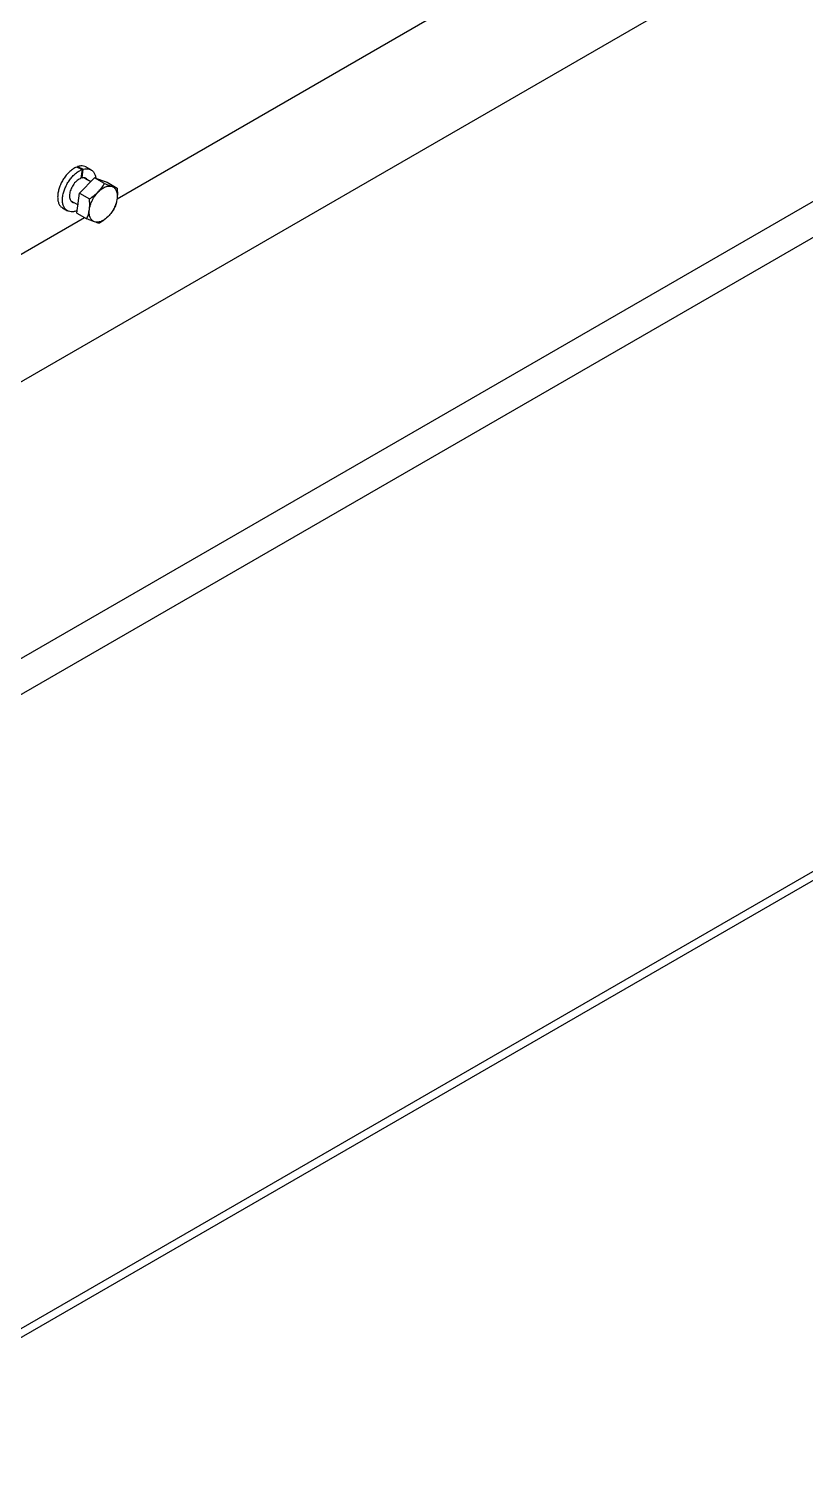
# Model space of a CAD drawing. Header units: millimetres. Extents: x 1293 to 41893, y 1011 to 26911.
# Drawn here: x 6669.7 to 6904.8, y 21392 to 21828 of the extents above; entities that cross this region are included whole.
import ezdxf

# ---------------------------------------------------------------- set-up
doc = ezdxf.new("R2010")
doc.units = ezdxf.units.MM
doc.header["$LTSCALE"] = 50
doc.layers.add('MAQUINAS', color=11, linetype='Continuous')
doc.layers.add('STRUC', color=4, linetype='Continuous')

msp = doc.modelspace()

# ---------------------------------------------------------------- linework, layer by layer
at = {"layer": 'MAQUINAS', "linetype": 'Continuous', "lineweight": 25}
for p, q in [((6987.5638368, 21905.9197438), (6456.768383, 21599.4980507)), ((7107.3005729, 21880.337194), (6399.2509827, 21471.588866)), ((7060.1601209, 21864.0108011), (6446.3914348, 21509.6896806)), ((6696.4323557, 21776.5032464), (6790.3230852, 21830.7052108)), ((6685.847512, 21785.3477496), (6684.1313222, 21786.0884219)), ((6684.50127, 21786.2328101), (6684.4641902, 21785.9447629)), ((6684.50127, 21786.2328101), (6686.2144279, 21785.4685847)), ((6685.0719514, 21778.2079538), (6689.6492982, 21782.8664113)), ((6685.847512, 21785.3477496), (6685.5103562, 21782.7286197)), ((6685.543079, 21782.9828207), (6685.8749968, 21782.8317799)), ((6685.8749968, 21782.8317799), (6686.2144279, 21785.4685847)), ((6688.4808173, 21781.6772249), (6686.5547441, 21782.7891233)), ((6688.5473174, 21785.2837411), (6687.0859634, 21786.1273629)), ((6692.6456171, 21781.1366732), (6689.6492982, 21782.8664113)), ((6689.6492982, 21782.8664113), (6693.4498982, 21781.490862)), ((6684.2952047, 21772.173947), (6685.0719514, 21778.2079538)), ((6685.0719514, 21778.2079538), (6688.0682704, 21776.4782157)), ((6693.4498982, 21781.490862), (6696.4462172, 21779.7611239)), ((6682.4479423, 21775.9225754), (6684.616599, 21774.6706366)), ((6592.7233611, 21716.6333182), (6686.6140906, 21770.8352826)), ((6679.9298784, 21773.7313168), (6681.3912324, 21772.8876951)), ((6684.2952047, 21772.173947), (6687.2915237, 21770.4442089))]:
    msp.add_line(p, q, dxfattribs=at)
for points, knots in [([(6684.1313222, 21786.0884219), (6683.8042462, 21785.9250898), (6683.1500941, 21785.5984254), (6682.1760266, 21784.8337205), (6681.2536269, 21783.9015435), (6680.4153838, 21782.815836), (6679.6933305, 21781.6229882), (6679.1144062, 21780.366246), (6678.7004078, 21779.0932289), (6678.4667582, 21777.8514302), (6678.4226179, 21776.6881439), (6678.5681935, 21775.6445655), (6678.9034303, 21774.7690317), (6679.3595325, 21774.1120817), (6679.7645182, 21773.8609832), (6679.9420319, 21773.7509214)], [0, 0, 0, 0, 0.0782449538, 0.1564899077, 0.2347348615, 0.3129798154, 0.3912247692, 0.4694697231, 0.5477146769, 0.6259596308, 0.7042045846, 0.7824495385, 0.8606944923, 0.9389394462, 1, 1, 1, 1]), ([(6684.3986465, 21772.9775147), (6684.2339232, 21772.8988924), (6683.742986, 21772.6645684), (6682.9609141, 21772.5298868), (6682.0954761, 21772.570041), (6681.3390133, 21772.8666782), (6680.7184949, 21773.3935163), (6680.2575899, 21774.1348421), (6679.9734942, 21775.0617458), (6679.8768974, 21776.1397323), (6679.9714172, 21777.3282643), (6680.2535093, 21778.5827647), (6680.712582, 21779.8561166), (6681.3314218, 21781.1006425), (6682.0867458, 21782.2692231), (6682.9504217, 21783.3195373), (6683.8892317, 21784.2064338), (6684.8709425, 21784.9180219), (6685.5219888, 21785.204507), (6685.847512, 21785.3477496)], [0, 0, 0, 0, 0.030594138, 0.0911820044, 0.1517698707, 0.2123577371, 0.2729456035, 0.3335334699, 0.3941213362, 0.4547092026, 0.515297069, 0.5758849354, 0.6364728017, 0.6970606681, 0.7576485345, 0.8182364009, 0.8788242672, 0.9394121336, 1, 1, 1, 1]), ([(6685.5103562, 21782.7286197), (6685.1327697, 21782.5427299), (6684.3775967, 21782.1709505), (6683.3102111, 21781.0198976), (6682.4906605, 21779.6234461), (6682.0331252, 21778.1416185), (6682.0004574, 21776.7876001), (6682.419127, 21775.8169895), (6682.9497238, 21775.325381), (6683.3592955, 21775.3537391), (6683.4253769, 21775.3583144)], [0, 0, 0, 0, 0.1390359977, 0.2780719954, 0.4171079931, 0.5561439908, 0.6951799885, 0.8342159862, 0.9732519839, 1, 1, 1, 1]), ([(6687.0839014, 21786.1241907), (6687.0778638, 21786.1291253), (6686.8633742, 21786.3044308), (6686.3117976, 21786.4351197), (6685.455854, 21786.501539), (6684.8194647, 21786.3223864), (6684.50127, 21786.2328101)], [0, 0, 0, 0, 0.0095622672, 0.3397081782, 0.6698540891, 1, 1, 1, 1]), ([(6687.4236717, 21782.287502), (6687.2510116, 21782.480586), (6686.8636951, 21782.9137178), (6686.2275549, 21782.860998), (6685.8749968, 21782.8317799)], [0, 0, 0, 0, 0.4457856181, 1, 1, 1, 1]), ([(6686.2144279, 21785.4685847), (6686.5271202, 21785.5355168), (6687.1525047, 21785.6693809), (6687.9964554, 21785.5591286), (6688.7288197, 21785.222224), (6689.3241781, 21784.65379), (6689.7377076, 21783.8649863), (6689.9534824, 21783.2110897), (6689.9723277, 21782.7961719), (6689.974483, 21782.7487173)], [0, 0, 0, 0, 0.1631550006, 0.3263100012, 0.4894650018, 0.6526200024, 0.815775003, 0.9789300036, 1, 1, 1, 1]), ([(6688.0682704, 21776.4782157), (6688.5727585, 21776.8140226), (6689.5360973, 21777.4552584), (6690.3487867, 21778.2230022), (6690.7358811, 21778.5886885)], [0, 0, 0, 0, 0.523687075, 1, 1, 1, 1]), ([(6690.7358811, 21778.5886885), (6691.0875306, 21778.9748368), (6691.8258048, 21779.7855396), (6692.3638499, 21780.6722923), (6692.6456171, 21781.1366732)], [0, 0, 0, 0, 0.476312925, 1, 1, 1, 1]), ([(6692.6456171, 21781.1366732), (6693.083394, 21780.9542465), (6693.9193452, 21780.6058958), (6694.6004402, 21780.3513745), (6694.9248546, 21780.2301427)], [0, 0, 0, 0, 0.523687075, 1, 1, 1, 1]), ([(6694.9248546, 21780.2301427), (6695.213824, 21780.1293728), (6695.8205038, 21779.9178104), (6696.2311612, 21779.8149766), (6696.4462172, 21779.7611239)], [0, 0, 0, 0, 0.476312925, 1, 1, 1, 1]), ([(6696.4462172, 21779.7611239), (6696.4908664, 21779.1786033), (6696.5761256, 21778.0662584), (6696.4817389, 21777.0225137), (6696.4367813, 21776.5253646)], [0, 0, 0, 0, 0.523687075, 1, 1, 1, 1]), ([(6688.0588344, 21773.2424564), (6688.103792, 21773.7396054), (6688.1981787, 21774.7833501), (6688.1129195, 21775.895695), (6688.0682704, 21776.4782157)], [0, 0, 0, 0, 0.47631292503, 1, 1, 1, 1]), ([(6696.4367813, 21776.5253646), (6696.3563787, 21776.0486775), (6696.1875768, 21775.0478918), (6695.8475422, 21774.1810638), (6695.6694706, 21773.7271171)], [0, 0, 0, 0, 0.476312925, 1, 1, 1, 1]), ([(6687.2915237, 21770.4442089), (6687.4695954, 21770.8981555), (6687.8096299, 21771.7649836), (6687.9784319, 21772.7657692), (6688.0588344, 21773.2424564)], [0, 0, 0, 0, 0.523687075, 1, 1, 1, 1]), ([(6689.5707611, 21769.5376783), (6689.2463467, 21769.6589101), (6688.5652517, 21769.9134315), (6687.7293005, 21770.2617821), (6687.2915237, 21770.4442089)], [0, 0, 0, 0, 0.476312925, 1, 1, 1, 1]), ([(6691.0921238, 21769.0686596), (6690.8770678, 21769.1225123), (6690.4664103, 21769.2253461), (6689.8597305, 21769.4369085), (6689.5707611, 21769.5376783)], [0, 0, 0, 0, 0.523687075, 1, 1, 1, 1]), ([(6693.7597345, 21771.1791325), (6693.3726401, 21770.8134462), (6692.5599507, 21770.0457023), (6691.5966119, 21769.4044665), (6691.0921238, 21769.0686596)], [0, 0, 0, 0, 0.47631292503, 1, 1, 1, 1]), ([(6695.6694706, 21773.7271171), (6695.3877033, 21773.2627362), (6694.8496582, 21772.3759835), (6694.1113841, 21771.5652807), (6693.7597345, 21771.1791325)], [0, 0, 0, 0, 0.523687075, 1, 1, 1, 1])]:
    msp.add_open_spline(points, degree=3, knots=knots, dxfattribs=at)
for points in [[(6688.0588344, 21773.2424564), (6688.1452187, 21773.7096058), (6688.3179872, 21774.6439047), (6688.9232562, 21776.0871638), (6689.7273375, 21777.4584668), (6690.3996999, 21778.211948), (6690.7358811, 21778.5886885)], [(6690.7358811, 21778.5886885), (6691.092017, 21778.9165329), (6691.8042887, 21779.5722216), (6692.9272622, 21780.1621209), (6694.0096036, 21780.4363768), (6694.6197709, 21780.2988874), (6694.9248546, 21780.2301427)], [(6694.9248546, 21780.2301427), (6695.1946062, 21780.0908376), (6695.7341093, 21779.8122273), (6696.2518138, 21778.9588676), (6696.5300739, 21777.8618205), (6696.4678788, 21776.9708499), (6696.4367813, 21776.5253646)], [(6696.4367813, 21776.5253646), (6696.350397, 21776.0582152), (6696.1776285, 21775.1239162), (6695.5723594, 21773.6806572), (6694.7682782, 21772.3093542), (6694.0959157, 21771.555873), (6693.7597345, 21771.1791325)], [(6689.5707611, 21769.5376783), (6689.3010095, 21769.6769834), (6688.7615063, 21769.9555936), (6688.2438018, 21770.8089534), (6687.9655417, 21771.9060005), (6688.0277369, 21772.7969711), (6688.0588344, 21773.2424564)], [(6693.7597345, 21771.1791325), (6693.4035987, 21770.8512881), (6692.691327, 21770.1955994), (6691.5683534, 21769.6057001), (6690.4860121, 21769.3314442), (6689.8758448, 21769.4689336), (6689.5707611, 21769.5376783)]]:
    msp.add_open_spline(points, degree=3, dxfattribs=at)
at = {"layer": 'STRUC', "linetype": 'Continuous', "lineweight": 25}
for p, q in [((6448.5636622, 21308.0053267), (7363.2732231, 21836.0559163)), ((7365.6302458, 21834.6952361), (6450.9206848, 21306.6446465))]:
    msp.add_line(p, q, dxfattribs=at)

doc.saveas('drawing.dxf')
